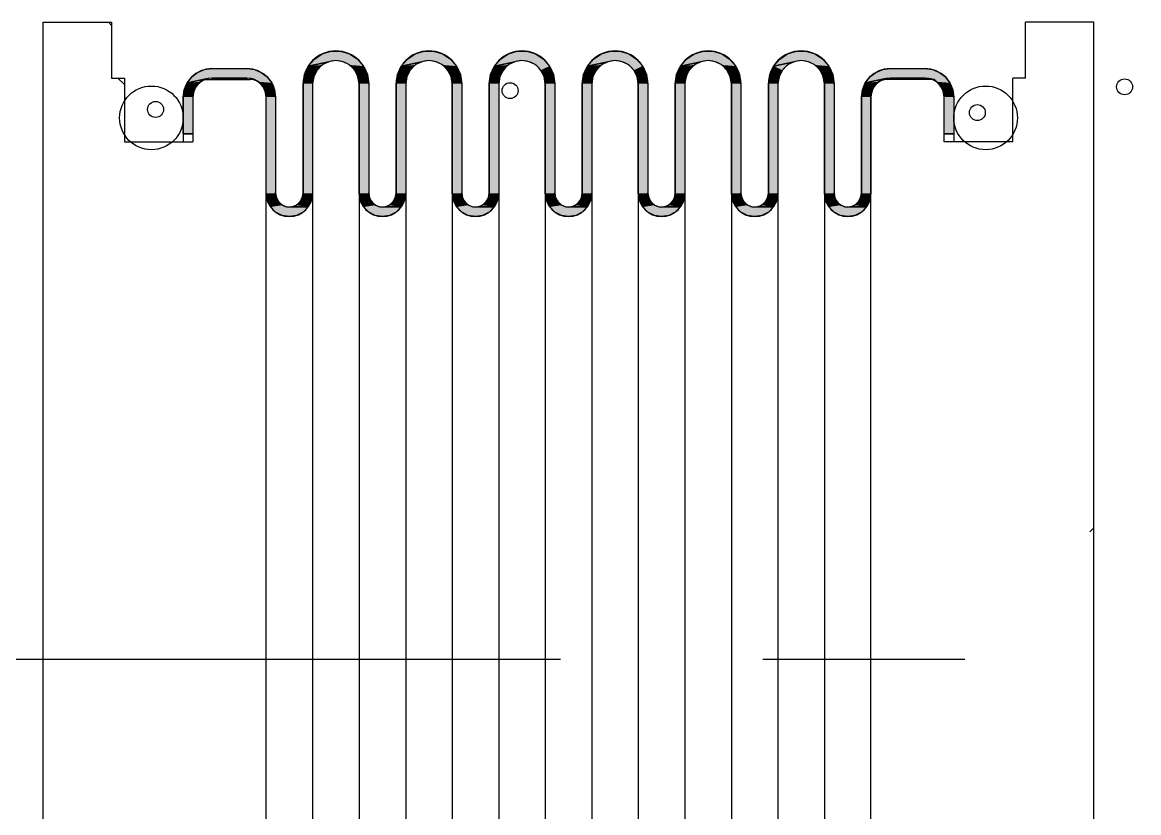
# Model space of a CAD drawing. Header units: millimetres. Extents: x -29 to 3384, y -388 to 1226.
# Drawn here: x 2329.24 to 2364.3, y 773.35 to 798.17 of the extents above; entities that cross this region are included whole.
import ezdxf

# ---------------------------------------------------------------- set-up
doc = ezdxf.new("R2010")
doc.units = ezdxf.units.MM
doc.linetypes.add('CENTER', pattern=[50.8, 31.75, -6.35, 6.35, -6.35])
doc.layers.add('DEFAULT_1', color=7, linetype='CENTER')

# ---------------------------------------------------------------- blocks, each defined once
blk = doc.blocks.new('*U2')
at = {"color": 2, "linetype": 'Continuous', "extrusion": (0, 0, -1)}
for points in [[(-116.866, 246.208), (-117.764, 246.04), (-116.482, 245.764)], [(-117.36, 246.525), (-119.566, 246.208), (-116.866, 246.208)], [(-116.866, 246.208), (-118.216, 246.111), (-117.764, 246.04)], [(-119.566, 246.208), (-118.216, 246.111), (-116.866, 246.208)], [(-117.923, 246.69), (-119.072, 246.525), (-117.36, 246.525)], [(-119.072, 246.525), (-119.566, 246.208), (-117.36, 246.525)], [(-119.072, 246.525), (-117.923, 246.69), (-118.509, 246.69)], [(-119.566, 246.208), (-118.668, 246.04), (-118.216, 246.111)], [(-119.566, 246.208), (-119.95, 245.764), (-118.668, 246.04)], [(-118.668, 246.04), (-119.95, 245.764), (-119.075, 245.832)], [(-119.075, 245.832), (-119.95, 245.764), (-119.398, 245.509)], [(-119.95, 245.764), (-120.194, 245.231), (-119.398, 245.509)], [(-119.398, 245.509), (-120.194, 245.231), (-119.606, 245.101)], [(-120.194, 245.231), (-120.277, 244.65), (-119.606, 245.101)], [(-119.606, 245.101), (-120.277, 244.65), (-119.677, 244.65)], [(-119.677, 244.65), (-120.277, 237.773), (-119.677, 237.773)], [(-120.277, 244.65), (-120.277, 237.773), (-119.677, 244.65)], [(-120.277, 237.773), (-119.749, 237.321), (-119.677, 237.773)]]:
    blk.add_solid(points, dxfattribs=at)
blk = doc.blocks.new('*U3')
at = {"color": 2, "linetype": 'Continuous', "extrusion": (0, 0, -1)}
for points in [[(-122.712, 246.208), (-123.61, 246.04), (-122.328, 245.764)], [(-123.206, 246.525), (-125.412, 246.208), (-122.712, 246.208)], [(-122.712, 246.208), (-124.062, 246.111), (-123.61, 246.04)], [(-125.412, 246.208), (-124.062, 246.111), (-122.712, 246.208)], [(-123.769, 246.69), (-124.918, 246.525), (-123.206, 246.525)], [(-124.918, 246.525), (-125.412, 246.208), (-123.206, 246.525)], [(-124.918, 246.525), (-123.769, 246.69), (-124.355, 246.69)], [(-125.412, 246.208), (-124.514, 246.04), (-124.062, 246.111)], [(-125.412, 246.208), (-125.796, 245.764), (-124.514, 246.04)], [(-124.514, 246.04), (-125.796, 245.764), (-124.921, 245.832)], [(-124.921, 245.832), (-125.796, 245.764), (-125.245, 245.509)], [(-125.796, 245.764), (-126.04, 245.231), (-125.245, 245.509)], [(-125.245, 245.509), (-126.04, 245.231), (-125.452, 245.101)], [(-126.04, 245.231), (-126.124, 244.65), (-125.452, 245.101)], [(-125.452, 245.101), (-126.124, 244.65), (-125.524, 244.65)], [(-125.524, 244.65), (-126.124, 237.773), (-125.524, 237.773)], [(-126.124, 244.65), (-126.124, 237.773), (-125.524, 244.65)], [(-126.124, 237.773), (-125.595, 237.321), (-125.524, 237.773)]]:
    blk.add_solid(points, dxfattribs=at)
blk = doc.blocks.new('*U4')
at = {"color": 2, "linetype": 'Continuous', "extrusion": (0, 0, -1)}
for points in [[(-128.558, 246.208), (-129.457, 246.04), (-128.174, 245.764)], [(-129.052, 246.525), (-131.258, 246.208), (-128.558, 246.208)], [(-128.558, 246.208), (-129.908, 246.111), (-129.457, 246.04)], [(-131.258, 246.208), (-129.908, 246.111), (-128.558, 246.208)], [(-129.615, 246.69), (-130.765, 246.525), (-129.052, 246.525)], [(-130.765, 246.525), (-131.258, 246.208), (-129.052, 246.525)], [(-130.765, 246.525), (-129.615, 246.69), (-130.202, 246.69)], [(-131.258, 246.208), (-130.36, 246.04), (-129.908, 246.111)], [(-131.258, 246.208), (-131.643, 245.764), (-130.36, 246.04)], [(-130.36, 246.04), (-131.643, 245.764), (-130.767, 245.832)], [(-130.767, 245.832), (-131.643, 245.764), (-131.091, 245.509)], [(-131.643, 245.764), (-131.886, 245.231), (-131.091, 245.509)], [(-131.091, 245.509), (-131.886, 245.231), (-131.298, 245.101)], [(-131.886, 245.231), (-131.97, 244.65), (-131.298, 245.101)], [(-131.298, 245.101), (-131.97, 244.65), (-131.37, 244.65)], [(-131.37, 244.65), (-131.97, 237.773), (-131.37, 237.773)], [(-131.97, 244.65), (-131.97, 237.773), (-131.37, 244.65)], [(-131.97, 237.773), (-131.441, 237.321), (-131.37, 237.773)]]:
    blk.add_solid(points, dxfattribs=at)
blk = doc.blocks.new('*U5')
at = {"color": 2, "linetype": 'Continuous', "extrusion": (0, 0, -1)}
for points in [[(-134.404, 246.208), (-135.303, 246.04), (-134.02, 245.764)], [(-134.898, 246.525), (-137.104, 246.208), (-134.404, 246.208)], [(-134.404, 246.208), (-135.754, 246.111), (-135.303, 246.04)], [(-137.104, 246.208), (-135.754, 246.111), (-134.404, 246.208)], [(-135.461, 246.69), (-136.611, 246.525), (-134.898, 246.525)], [(-136.611, 246.525), (-137.104, 246.208), (-134.898, 246.525)], [(-136.611, 246.525), (-135.461, 246.69), (-136.048, 246.69)], [(-137.104, 246.208), (-136.206, 246.04), (-135.754, 246.111)], [(-137.104, 246.208), (-137.489, 245.764), (-136.206, 246.04)], [(-136.206, 246.04), (-137.489, 245.764), (-136.613, 245.832)], [(-136.613, 245.832), (-137.489, 245.764), (-136.937, 245.509)], [(-137.489, 245.764), (-137.732, 245.231), (-136.937, 245.509)], [(-136.937, 245.509), (-137.732, 245.231), (-137.144, 245.101)], [(-137.732, 245.231), (-137.816, 244.65), (-137.144, 245.101)], [(-137.144, 245.101), (-137.816, 244.65), (-137.216, 244.65)], [(-137.216, 244.65), (-137.816, 237.773), (-137.216, 237.773)], [(-137.816, 244.65), (-137.816, 237.773), (-137.216, 244.65)], [(-137.816, 237.773), (-137.287, 237.321), (-137.216, 237.773)]]:
    blk.add_solid(points, dxfattribs=at)
blk = doc.blocks.new('*U6')
at = {"color": 2, "linetype": 'Continuous', "extrusion": (0, 0, -1)}
for points in [[(-140.251, 246.208), (-141.149, 246.04), (-139.866, 245.764)], [(-140.744, 246.525), (-142.951, 246.208), (-140.251, 246.208)], [(-140.251, 246.208), (-141.601, 246.111), (-141.149, 246.04)], [(-142.951, 246.208), (-141.601, 246.111), (-140.251, 246.208)], [(-141.307, 246.69), (-142.457, 246.525), (-140.744, 246.525)], [(-142.457, 246.525), (-142.951, 246.208), (-140.744, 246.525)], [(-142.457, 246.525), (-141.307, 246.69), (-141.894, 246.69)], [(-142.951, 246.208), (-142.052, 246.04), (-141.601, 246.111)], [(-142.951, 246.208), (-143.335, 245.764), (-142.052, 246.04)], [(-142.052, 246.04), (-143.335, 245.764), (-142.46, 245.832)], [(-142.46, 245.832), (-143.335, 245.764), (-142.783, 245.509)], [(-143.335, 245.764), (-143.579, 245.231), (-142.783, 245.509)], [(-142.783, 245.509), (-143.579, 245.231), (-142.991, 245.101)], [(-143.579, 245.231), (-143.662, 244.65), (-142.991, 245.101)], [(-142.991, 245.101), (-143.662, 244.65), (-143.062, 244.65)], [(-143.062, 244.65), (-143.662, 237.773), (-143.062, 237.773)], [(-143.662, 244.65), (-143.662, 237.773), (-143.062, 244.65)], [(-143.662, 237.773), (-143.134, 237.321), (-143.062, 237.773)]]:
    blk.add_solid(points, dxfattribs=at)
blk = doc.blocks.new('*U7')
at = {"color": 2, "linetype": 'Continuous', "extrusion": (0, 0, -1)}
for points in [[(-146.097, 246.208), (-146.995, 246.04), (-145.712, 245.764)], [(-146.59, 246.525), (-148.797, 246.208), (-146.097, 246.208)], [(-146.097, 246.208), (-147.447, 246.111), (-146.995, 246.04)], [(-148.797, 246.208), (-147.447, 246.111), (-146.097, 246.208)], [(-147.153, 246.69), (-148.303, 246.525), (-146.59, 246.525)], [(-148.303, 246.525), (-148.797, 246.208), (-146.59, 246.525)], [(-148.303, 246.525), (-147.153, 246.69), (-147.74, 246.69)], [(-148.797, 246.208), (-147.898, 246.04), (-147.447, 246.111)], [(-148.797, 246.208), (-149.181, 245.764), (-147.898, 246.04)], [(-147.898, 246.04), (-149.181, 245.764), (-148.306, 245.832)], [(-148.306, 245.832), (-149.181, 245.764), (-148.629, 245.509)], [(-149.181, 245.764), (-149.425, 245.231), (-148.629, 245.509)], [(-148.629, 245.509), (-149.425, 245.231), (-148.837, 245.101)], [(-149.425, 245.231), (-149.508, 244.65), (-148.837, 245.101)], [(-148.837, 245.101), (-149.508, 244.65), (-148.908, 244.65)], [(-148.908, 244.65), (-149.508, 237.773), (-148.908, 237.773)], [(-149.508, 244.65), (-149.508, 237.773), (-148.908, 244.65)], [(-149.508, 237.773), (-148.98, 237.321), (-148.908, 237.773)]]:
    blk.add_solid(points, dxfattribs=at)
blk = doc.blocks.new('*U8')
at = {"color": 2, "linetype": 'Continuous', "extrusion": (0, 0, -1)}
for points in [[(-116.482, 245.764), (-117.034, 245.509), (-116.238, 245.231)], [(-117.034, 245.509), (-116.826, 245.101), (-116.238, 245.231)], [(-117.764, 246.04), (-117.357, 245.832), (-116.482, 245.764)], [(-117.357, 245.832), (-117.034, 245.509), (-116.482, 245.764)], [(-116.238, 245.231), (-116.826, 245.101), (-116.154, 244.65)], [(-116.826, 245.101), (-116.754, 244.65), (-116.154, 244.65)], [(-116.154, 244.65), (-116.754, 237.773), (-116.154, 237.773)], [(-116.754, 244.65), (-116.754, 237.773), (-116.154, 244.65)], [(-116.154, 237.773), (-116.683, 237.321), (-116.102, 237.478)], [(-116.754, 237.773), (-116.683, 237.321), (-116.154, 237.773)], [(-115.953, 237.219), (-116.475, 236.914), (-115.724, 237.027)], [(-116.102, 237.478), (-116.683, 237.321), (-115.953, 237.219)], [(-116.683, 237.321), (-116.475, 236.914), (-115.953, 237.219)], [(-115.724, 237.027), (-116.475, 236.914), (-115.442, 236.924)]]:
    blk.add_solid(points, dxfattribs=at)
blk = doc.blocks.new('*U9')
at = {"color": 2, "linetype": 'Continuous', "extrusion": (0, 0, -1)}
for points in [[(-122.328, 245.764), (-122.88, 245.509), (-122.084, 245.231)], [(-122.88, 245.509), (-122.672, 245.101), (-122.084, 245.231)], [(-123.61, 246.04), (-123.203, 245.832), (-122.328, 245.764)], [(-123.203, 245.832), (-122.88, 245.509), (-122.328, 245.764)], [(-122.084, 245.231), (-122.672, 245.101), (-122.001, 244.65)], [(-122.672, 245.101), (-122.601, 244.65), (-122.001, 244.65)], [(-122.001, 244.65), (-122.601, 237.773), (-122.001, 237.773)], [(-122.601, 244.65), (-122.601, 237.773), (-122.001, 244.65)], [(-122.001, 237.773), (-122.529, 237.321), (-121.949, 237.478)], [(-122.601, 237.773), (-122.529, 237.321), (-122.001, 237.773)], [(-121.799, 237.219), (-122.321, 236.914), (-121.57, 237.027)], [(-121.949, 237.478), (-122.529, 237.321), (-121.799, 237.219)], [(-122.529, 237.321), (-122.321, 236.914), (-121.799, 237.219)], [(-121.57, 237.027), (-122.321, 236.914), (-121.289, 236.924)]]:
    blk.add_solid(points, dxfattribs=at)
blk = doc.blocks.new('*U10')
at = {"color": 2, "linetype": 'Continuous', "extrusion": (0, 0, -1)}
for points in [[(-128.174, 245.764), (-128.726, 245.509), (-127.93, 245.231)], [(-128.726, 245.509), (-128.518, 245.101), (-127.93, 245.231)], [(-129.457, 246.04), (-129.049, 245.832), (-128.174, 245.764)], [(-129.049, 245.832), (-128.726, 245.509), (-128.174, 245.764)], [(-127.93, 245.231), (-128.518, 245.101), (-127.847, 244.65)], [(-128.518, 245.101), (-128.447, 244.65), (-127.847, 244.65)], [(-127.847, 244.65), (-128.447, 237.773), (-127.847, 237.773)], [(-128.447, 244.65), (-128.447, 237.773), (-127.847, 244.65)], [(-127.847, 237.773), (-128.375, 237.321), (-127.795, 237.478)], [(-128.447, 237.773), (-128.375, 237.321), (-127.847, 237.773)], [(-127.645, 237.219), (-128.168, 236.914), (-127.416, 237.027)], [(-127.795, 237.478), (-128.375, 237.321), (-127.645, 237.219)], [(-128.375, 237.321), (-128.168, 236.914), (-127.645, 237.219)], [(-127.416, 237.027), (-128.168, 236.914), (-127.135, 236.924)]]:
    blk.add_solid(points, dxfattribs=at)
blk = doc.blocks.new('*U11')
at = {"color": 2, "linetype": 'Continuous', "extrusion": (0, 0, -1)}
for points in [[(-134.02, 245.764), (-134.572, 245.509), (-133.776, 245.231)], [(-134.572, 245.509), (-134.364, 245.101), (-133.776, 245.231)], [(-135.303, 246.04), (-134.895, 245.832), (-134.02, 245.764)], [(-134.895, 245.832), (-134.572, 245.509), (-134.02, 245.764)], [(-133.776, 245.231), (-134.364, 245.101), (-133.693, 244.65)], [(-134.364, 245.101), (-134.293, 244.65), (-133.693, 244.65)], [(-133.693, 244.65), (-134.293, 237.773), (-133.693, 237.773)], [(-134.293, 244.65), (-134.293, 237.773), (-133.693, 244.65)], [(-133.693, 237.773), (-134.221, 237.321), (-133.641, 237.478)], [(-134.293, 237.773), (-134.221, 237.321), (-133.693, 237.773)], [(-133.491, 237.219), (-134.014, 236.914), (-133.262, 237.027)], [(-133.641, 237.478), (-134.221, 237.321), (-133.491, 237.219)], [(-134.221, 237.321), (-134.014, 236.914), (-133.491, 237.219)], [(-133.262, 237.027), (-134.014, 236.914), (-132.981, 236.924)]]:
    blk.add_solid(points, dxfattribs=at)
blk = doc.blocks.new('*U12')
at = {"color": 2, "linetype": 'Continuous', "extrusion": (0, 0, -1)}
for points in [[(-139.866, 245.764), (-140.418, 245.509), (-139.623, 245.231)], [(-140.418, 245.509), (-140.211, 245.101), (-139.623, 245.231)], [(-141.149, 246.04), (-140.741, 245.832), (-139.866, 245.764)], [(-140.741, 245.832), (-140.418, 245.509), (-139.866, 245.764)], [(-139.623, 245.231), (-140.211, 245.101), (-139.539, 244.65)], [(-140.211, 245.101), (-140.139, 244.65), (-139.539, 244.65)], [(-139.539, 244.65), (-140.139, 237.773), (-139.539, 237.773)], [(-140.139, 244.65), (-140.139, 237.773), (-139.539, 244.65)], [(-139.539, 237.773), (-140.067, 237.321), (-139.487, 237.478)], [(-140.139, 237.773), (-140.067, 237.321), (-139.539, 237.773)], [(-139.337, 237.219), (-139.86, 236.914), (-139.108, 237.027)], [(-139.487, 237.478), (-140.067, 237.321), (-139.337, 237.219)], [(-140.067, 237.321), (-139.86, 236.914), (-139.337, 237.219)], [(-139.108, 237.027), (-139.86, 236.914), (-138.827, 236.924)]]:
    blk.add_solid(points, dxfattribs=at)
blk = doc.blocks.new('*U13')
at = {"color": 2, "linetype": 'Continuous', "extrusion": (0, 0, -1)}
for points in [[(-145.712, 245.764), (-146.264, 245.509), (-145.469, 245.231)], [(-146.264, 245.509), (-146.057, 245.101), (-145.469, 245.231)], [(-146.995, 246.04), (-146.588, 245.832), (-145.712, 245.764)], [(-146.588, 245.832), (-146.264, 245.509), (-145.712, 245.764)], [(-145.469, 245.231), (-146.057, 245.101), (-145.385, 244.65)], [(-146.057, 245.101), (-145.985, 244.65), (-145.385, 244.65)], [(-145.385, 244.65), (-145.985, 237.773), (-145.385, 237.773)], [(-145.985, 244.65), (-145.985, 237.773), (-145.385, 244.65)], [(-145.385, 237.773), (-145.914, 237.321), (-145.333, 237.478)], [(-145.985, 237.773), (-145.914, 237.321), (-145.385, 237.773)], [(-145.184, 237.219), (-145.706, 236.914), (-144.954, 237.027)], [(-145.333, 237.478), (-145.914, 237.321), (-145.184, 237.219)], [(-145.914, 237.321), (-145.706, 236.914), (-145.184, 237.219)], [(-144.954, 237.027), (-145.706, 236.914), (-144.673, 236.924)]]:
    blk.add_solid(points, dxfattribs=at)
blk = doc.blocks.new('*U14')
at = {"color": 2, "linetype": 'Continuous', "extrusion": (0, 0, -1)}
for points in [[(-109.965, 245.55), (-113.531, 245.37), (-109.531, 245.37)], [(-110.431, 245.611), (-113.097, 245.55), (-109.965, 245.55)], [(-113.097, 245.55), (-113.531, 245.37), (-109.965, 245.55)], [(-113.097, 245.55), (-110.431, 245.611), (-112.631, 245.611)], [(-109.159, 245.084), (-110.061, 244.953), (-108.872, 244.711)], [(-109.531, 245.37), (-113.904, 245.084), (-109.159, 245.084)], [(-109.159, 245.084), (-110.431, 245.011), (-110.061, 244.953)], [(-113.904, 245.084), (-110.431, 245.011), (-109.159, 245.084)], [(-113.531, 245.37), (-113.904, 245.084), (-109.531, 245.37)], [(-113.904, 245.084), (-112.631, 245.011), (-110.431, 245.011)], [(-113.904, 245.084), (-113.002, 244.953), (-112.631, 245.011)], [(-113.904, 245.084), (-114.19, 244.711), (-113.002, 244.953)], [(-113.002, 244.953), (-114.19, 244.711), (-113.337, 244.782)], [(-113.337, 244.782), (-114.19, 244.711), (-113.602, 244.517)], [(-114.19, 244.711), (-114.37, 244.277), (-113.602, 244.517)], [(-113.602, 244.517), (-114.37, 244.277), (-113.773, 244.182)], [(-114.37, 244.277), (-114.431, 243.811), (-113.773, 244.182)], [(-113.773, 244.182), (-114.431, 243.811), (-113.831, 243.811)], [(-113.831, 243.811), (-114.431, 237.773), (-113.831, 237.773)], [(-114.431, 243.811), (-114.431, 237.773), (-113.831, 243.811)], [(-114.431, 237.773), (-113.903, 237.321), (-113.831, 237.773)]]:
    blk.add_solid(points, dxfattribs=at)
blk = doc.blocks.new('*U15')
at = {"color": 2, "linetype": 'Continuous', "extrusion": (0, 0, -1)}
for points in [[(-152.565, 245.55), (-156.131, 245.37), (-152.131, 245.37)], [(-153.031, 245.611), (-155.697, 245.55), (-152.565, 245.55)], [(-155.697, 245.55), (-156.131, 245.37), (-152.565, 245.55)], [(-155.697, 245.55), (-153.031, 245.611), (-155.231, 245.611)], [(-151.759, 245.084), (-152.661, 244.953), (-151.472, 244.711)], [(-152.131, 245.37), (-156.504, 245.084), (-151.759, 245.084)], [(-151.759, 245.084), (-153.031, 245.011), (-152.661, 244.953)], [(-156.504, 245.084), (-153.031, 245.011), (-151.759, 245.084)], [(-156.131, 245.37), (-156.504, 245.084), (-152.131, 245.37)], [(-156.504, 245.084), (-155.231, 245.011), (-153.031, 245.011)], [(-156.504, 245.084), (-155.602, 244.953), (-155.231, 245.011)], [(-156.504, 245.084), (-156.79, 244.711), (-155.602, 244.953)], [(-155.602, 244.953), (-156.79, 244.711), (-155.937, 244.782)], [(-155.937, 244.782), (-156.79, 244.711), (-156.202, 244.517)], [(-156.79, 244.711), (-156.97, 244.277), (-156.202, 244.517)], [(-156.202, 244.517), (-156.97, 244.277), (-156.373, 244.182)], [(-156.97, 244.277), (-157.031, 243.811), (-156.373, 244.182)], [(-156.373, 244.182), (-157.031, 243.811), (-156.431, 243.811)], [(-156.431, 243.811), (-157.031, 241.511), (-156.431, 241.511)], [(-157.031, 243.811), (-157.031, 241.511), (-156.431, 243.811)]]:
    blk.add_solid(points, dxfattribs=at)
blk = doc.blocks.new('*U16')
at = {"color": 2, "linetype": 'Continuous', "extrusion": (0, 0, -1)}
for points in [[(-110.061, 244.953), (-109.726, 244.782), (-108.872, 244.711)], [(-109.726, 244.782), (-109.461, 244.517), (-108.872, 244.711)], [(-108.693, 244.277), (-109.29, 244.182), (-108.631, 243.811)], [(-109.29, 244.182), (-109.231, 243.811), (-108.631, 243.811)], [(-108.872, 244.711), (-109.461, 244.517), (-108.693, 244.277)], [(-109.461, 244.517), (-109.29, 244.182), (-108.693, 244.277)], [(-108.631, 243.811), (-109.231, 241.511), (-108.631, 241.511)], [(-109.231, 243.811), (-109.231, 241.511), (-108.631, 243.811)]]:
    blk.add_solid(points, dxfattribs=at)
blk = doc.blocks.new('*U17')
at = {"color": 2, "linetype": 'Continuous', "extrusion": (0, 0, -1)}
for points in [[(-152.661, 244.953), (-152.326, 244.782), (-151.472, 244.711)], [(-152.326, 244.782), (-152.061, 244.517), (-151.472, 244.711)], [(-151.293, 244.277), (-151.89, 244.182), (-151.231, 243.811)], [(-151.89, 244.182), (-151.831, 243.811), (-151.231, 243.811)], [(-151.472, 244.711), (-152.061, 244.517), (-151.293, 244.277)], [(-152.061, 244.517), (-151.89, 244.182), (-151.293, 244.277)], [(-151.231, 243.811), (-151.831, 237.773), (-151.231, 237.773)], [(-151.831, 243.811), (-151.831, 237.773), (-151.231, 243.811)], [(-151.231, 237.773), (-151.76, 237.321), (-151.179, 237.478)], [(-151.831, 237.773), (-151.76, 237.321), (-151.231, 237.773)], [(-151.03, 237.219), (-151.552, 236.914), (-150.801, 237.027)], [(-151.179, 237.478), (-151.76, 237.321), (-151.03, 237.219)], [(-151.76, 237.321), (-151.552, 236.914), (-151.03, 237.219)], [(-150.801, 237.027), (-151.552, 236.914), (-150.519, 236.924)]]:
    blk.add_solid(points, dxfattribs=at)
blk = doc.blocks.new('*U18')
at = {"color": 2, "linetype": 'Continuous', "extrusion": (0, 0, -1)}
for points in [[(-114.431, 237.773), (-114.483, 237.478), (-113.903, 237.321)], [(-114.483, 237.478), (-114.633, 237.219), (-113.903, 237.321)], [(-113.903, 237.321), (-114.633, 237.219), (-114.11, 236.914)]]:
    blk.add_solid(points, dxfattribs=at)
blk = doc.blocks.new('*U19')
at = {"color": 2, "linetype": 'Continuous', "extrusion": (0, 0, -1)}
for points in [[(-120.277, 237.773), (-120.329, 237.478), (-119.749, 237.321)], [(-120.329, 237.478), (-120.479, 237.219), (-119.749, 237.321)], [(-119.749, 237.321), (-120.479, 237.219), (-119.957, 236.914)]]:
    blk.add_solid(points, dxfattribs=at)
blk = doc.blocks.new('*U20')
at = {"color": 2, "linetype": 'Continuous', "extrusion": (0, 0, -1)}
for points in [[(-126.124, 237.773), (-126.176, 237.478), (-125.595, 237.321)], [(-126.176, 237.478), (-126.325, 237.219), (-125.595, 237.321)], [(-125.595, 237.321), (-126.325, 237.219), (-125.803, 236.914)]]:
    blk.add_solid(points, dxfattribs=at)
blk = doc.blocks.new('*U21')
at = {"color": 2, "linetype": 'Continuous', "extrusion": (0, 0, -1)}
for points in [[(-131.97, 237.773), (-132.022, 237.478), (-131.441, 237.321)], [(-132.022, 237.478), (-132.171, 237.219), (-131.441, 237.321)], [(-131.441, 237.321), (-132.171, 237.219), (-131.649, 236.914)]]:
    blk.add_solid(points, dxfattribs=at)
blk = doc.blocks.new('*U22')
at = {"color": 2, "linetype": 'Continuous', "extrusion": (0, 0, -1)}
for points in [[(-137.816, 237.773), (-137.868, 237.478), (-137.287, 237.321)], [(-137.868, 237.478), (-138.018, 237.219), (-137.287, 237.321)], [(-137.287, 237.321), (-138.018, 237.219), (-137.495, 236.914)]]:
    blk.add_solid(points, dxfattribs=at)
blk = doc.blocks.new('*U23')
at = {"color": 2, "linetype": 'Continuous', "extrusion": (0, 0, -1)}
for points in [[(-143.662, 237.773), (-143.714, 237.478), (-143.134, 237.321)], [(-143.714, 237.478), (-143.864, 237.219), (-143.134, 237.321)], [(-143.134, 237.321), (-143.864, 237.219), (-143.341, 236.914)]]:
    blk.add_solid(points, dxfattribs=at)
blk = doc.blocks.new('*U24')
at = {"color": 2, "linetype": 'Continuous', "extrusion": (0, 0, -1)}
for points in [[(-149.508, 237.773), (-149.56, 237.478), (-148.98, 237.321)], [(-149.56, 237.478), (-149.71, 237.219), (-148.98, 237.321)], [(-148.98, 237.321), (-149.71, 237.219), (-149.187, 236.914)]]:
    blk.add_solid(points, dxfattribs=at)
blk = doc.blocks.new('*U25')
at = {"color": 2, "linetype": 'Continuous', "extrusion": (0, 0, -1)}
for points in [[(-114.633, 237.219), (-114.862, 237.027), (-114.11, 236.914)], [(-114.862, 237.027), (-115.143, 236.924), (-114.11, 236.914)], [(-115.442, 236.924), (-116.475, 236.914), (-114.11, 236.914)], [(-114.11, 236.914), (-115.143, 236.924), (-115.442, 236.924)], [(-114.11, 236.914), (-116.152, 236.59), (-114.434, 236.59)], [(-116.475, 236.914), (-116.152, 236.59), (-114.11, 236.914)], [(-114.434, 236.59), (-115.745, 236.383), (-114.841, 236.383)], [(-116.152, 236.59), (-115.745, 236.383), (-114.434, 236.59)], [(-115.745, 236.383), (-115.293, 236.311), (-114.841, 236.383)]]:
    blk.add_solid(points, dxfattribs=at)
blk = doc.blocks.new('*U26')
at = {"color": 2, "linetype": 'Continuous', "extrusion": (0, 0, -1)}
for points in [[(-120.479, 237.219), (-120.708, 237.027), (-119.957, 236.914)], [(-120.708, 237.027), (-120.989, 236.924), (-119.957, 236.914)], [(-121.289, 236.924), (-122.321, 236.914), (-119.957, 236.914)], [(-119.957, 236.914), (-120.989, 236.924), (-121.289, 236.924)], [(-119.957, 236.914), (-121.998, 236.59), (-120.28, 236.59)], [(-122.321, 236.914), (-121.998, 236.59), (-119.957, 236.914)], [(-120.28, 236.59), (-121.591, 236.383), (-120.687, 236.383)], [(-121.998, 236.59), (-121.591, 236.383), (-120.28, 236.59)], [(-121.591, 236.383), (-121.139, 236.311), (-120.687, 236.383)]]:
    blk.add_solid(points, dxfattribs=at)
blk = doc.blocks.new('*U27')
at = {"color": 2, "linetype": 'Continuous', "extrusion": (0, 0, -1)}
for points in [[(-126.325, 237.219), (-126.554, 237.027), (-125.803, 236.914)], [(-126.554, 237.027), (-126.836, 236.924), (-125.803, 236.914)], [(-127.135, 236.924), (-128.168, 236.914), (-125.803, 236.914)], [(-125.803, 236.914), (-126.836, 236.924), (-127.135, 236.924)], [(-125.803, 236.914), (-127.844, 236.59), (-126.126, 236.59)], [(-128.168, 236.914), (-127.844, 236.59), (-125.803, 236.914)], [(-126.126, 236.59), (-127.437, 236.383), (-126.534, 236.383)], [(-127.844, 236.59), (-127.437, 236.383), (-126.126, 236.59)], [(-127.437, 236.383), (-126.985, 236.311), (-126.534, 236.383)]]:
    blk.add_solid(points, dxfattribs=at)
blk = doc.blocks.new('*U28')
at = {"color": 2, "linetype": 'Continuous', "extrusion": (0, 0, -1)}
for points in [[(-132.171, 237.219), (-132.401, 237.027), (-131.649, 236.914)], [(-132.401, 237.027), (-132.682, 236.924), (-131.649, 236.914)], [(-132.981, 236.924), (-134.014, 236.914), (-131.649, 236.914)], [(-131.649, 236.914), (-132.682, 236.924), (-132.981, 236.924)], [(-131.649, 236.914), (-133.69, 236.59), (-131.972, 236.59)], [(-134.014, 236.914), (-133.69, 236.59), (-131.649, 236.914)], [(-131.972, 236.59), (-133.283, 236.383), (-132.38, 236.383)], [(-133.69, 236.59), (-133.283, 236.383), (-131.972, 236.59)], [(-133.283, 236.383), (-132.831, 236.311), (-132.38, 236.383)]]:
    blk.add_solid(points, dxfattribs=at)
blk = doc.blocks.new('*U29')
at = {"color": 2, "linetype": 'Continuous', "extrusion": (0, 0, -1)}
for points in [[(-138.018, 237.219), (-138.247, 237.027), (-137.495, 236.914)], [(-138.247, 237.027), (-138.528, 236.924), (-137.495, 236.914)], [(-138.827, 236.924), (-139.86, 236.914), (-137.495, 236.914)], [(-137.495, 236.914), (-138.528, 236.924), (-138.827, 236.924)], [(-137.495, 236.914), (-139.537, 236.59), (-137.818, 236.59)], [(-139.86, 236.914), (-139.537, 236.59), (-137.495, 236.914)], [(-137.818, 236.59), (-139.129, 236.383), (-138.226, 236.383)], [(-139.537, 236.59), (-139.129, 236.383), (-137.818, 236.59)], [(-139.129, 236.383), (-138.677, 236.311), (-138.226, 236.383)]]:
    blk.add_solid(points, dxfattribs=at)
blk = doc.blocks.new('*U30')
at = {"color": 2, "linetype": 'Continuous', "extrusion": (0, 0, -1)}
for points in [[(-143.864, 237.219), (-144.093, 237.027), (-143.341, 236.914)], [(-144.093, 237.027), (-144.374, 236.924), (-143.341, 236.914)], [(-144.673, 236.924), (-145.706, 236.914), (-143.341, 236.914)], [(-143.341, 236.914), (-144.374, 236.924), (-144.673, 236.924)], [(-143.341, 236.914), (-145.383, 236.59), (-143.665, 236.59)], [(-145.706, 236.914), (-145.383, 236.59), (-143.341, 236.914)], [(-143.665, 236.59), (-144.975, 236.383), (-144.072, 236.383)], [(-145.383, 236.59), (-144.975, 236.383), (-143.665, 236.59)], [(-144.975, 236.383), (-144.524, 236.311), (-144.072, 236.383)]]:
    blk.add_solid(points, dxfattribs=at)
blk = doc.blocks.new('*U31')
at = {"color": 2, "linetype": 'Continuous', "extrusion": (0, 0, -1)}
for points in [[(-149.71, 237.219), (-149.939, 237.027), (-149.187, 236.914)], [(-149.939, 237.027), (-150.22, 236.924), (-149.187, 236.914)], [(-150.519, 236.924), (-151.552, 236.914), (-149.187, 236.914)], [(-149.187, 236.914), (-150.22, 236.924), (-150.519, 236.924)], [(-149.187, 236.914), (-151.229, 236.59), (-149.511, 236.59)], [(-151.552, 236.914), (-151.229, 236.59), (-149.187, 236.914)], [(-149.511, 236.59), (-150.821, 236.383), (-149.918, 236.383)], [(-151.229, 236.59), (-150.821, 236.383), (-149.511, 236.59)], [(-150.821, 236.383), (-150.37, 236.311), (-149.918, 236.383)]]:
    blk.add_solid(points, dxfattribs=at)

msp = doc.modelspace()

# ---------------------------------------------------------------- linework, layer by layer
at = {"color": 7, "linetype": 'Continuous'}
for p, q in [((2329.89211, 758.17263), (2329.89211, 798.17263)), ((2329.89211, 798.17263), (2332.04211, 798.17263)), ((2332.04211, 798.17263), (2332.04211, 796.42263)), ((2360.74211, 796.42263), (2360.74211, 798.17263)), ((2362.89211, 798.17263), (2360.74211, 798.17263)), ((2362.89211, 758.17263), (2362.89211, 798.17263)), ((2335.19211, 796.72263), (2336.29211, 796.72263)), ((2356.49211, 796.72263), (2357.59211, 796.72263)), ((2332.04211, 796.42263), (2332.44211, 796.42263)), ((2332.44211, 796.42263), (2332.44211, 794.42263)), ((2334.59211, 796.07263), (2334.89211, 796.37263)), ((2334.89211, 796.37263), (2336.39211, 796.37263)), ((2335.19211, 796.42263), (2335.19211, 796.37263)), ((2335.19211, 796.42263), (2336.29211, 796.42263)), ((2336.29211, 796.42263), (2336.29211, 796.37263)), ((2357.89211, 796.37263), (2356.39211, 796.37263)), ((2356.49211, 796.42263), (2356.49211, 796.37263)), ((2356.49211, 796.42263), (2357.59211, 796.42263)), ((2357.59211, 796.42263), (2357.59211, 796.37263)), ((2358.19211, 796.07263), (2357.89211, 796.37263)), ((2360.34211, 794.42263), (2360.34211, 796.42263)), ((2360.74211, 796.42263), (2360.34211, 796.42263)), ((2334.59211, 796.07263), (2334.59211, 794.42263)), ((2338.05365, 796.24186), (2338.05365, 792.8034)), ((2338.35365, 796.24186), (2338.35365, 760.1034)), ((2339.81519, 796.24186), (2339.81519, 760.1034)), ((2340.11519, 796.24186), (2340.11519, 792.8034)), ((2340.97673, 796.24186), (2340.97673, 792.8034)), ((2341.27673, 796.24186), (2341.27673, 760.1034)), ((2342.73827, 796.24186), (2342.73827, 760.1034)), ((2343.03827, 796.24186), (2343.03827, 792.8034)), ((2343.8998, 796.24186), (2343.8998, 792.8034)), ((2344.1998, 796.24186), (2344.1998, 760.1034)), ((2345.66134, 796.24186), (2345.66134, 760.1034)), ((2345.96134, 796.24186), (2345.96134, 792.8034)), ((2346.82288, 796.24186), (2346.82288, 792.8034)), ((2347.12288, 796.24186), (2347.12288, 760.1034)), ((2348.58442, 796.24186), (2348.58442, 760.1034)), ((2348.88442, 796.24186), (2348.88442, 792.8034)), ((2349.74596, 796.24186), (2349.74596, 792.8034)), ((2350.04596, 796.24186), (2350.04596, 760.1034)), ((2351.5075, 796.24186), (2351.5075, 760.1034)), ((2351.8075, 796.24186), (2351.8075, 792.8034)), ((2352.66904, 796.24186), (2352.66904, 792.8034)), ((2352.96904, 796.24186), (2352.96904, 760.1034)), ((2354.43057, 796.24186), (2354.43057, 760.1034)), ((2354.73057, 796.24186), (2354.73057, 792.8034)), ((2358.19211, 794.42263), (2358.19211, 796.07263)), ((2334.29211, 795.82263), (2334.29211, 794.42263)), ((2336.89211, 760.47263), (2336.89211, 795.87263)), ((2337.19211, 795.82263), (2337.19211, 792.8034)), ((2355.59211, 795.82263), (2355.59211, 792.8034)), ((2355.89211, 760.47263), (2355.89211, 795.87263)), ((2358.49211, 795.82263), (2358.49211, 794.42263)), ((2334.29211, 794.67263), (2334.59211, 794.67263)), ((2358.19211, 794.67263), (2358.49211, 794.67263)), ((2332.44211, 794.42263), (2334.59211, 794.42263)), ((2360.34211, 794.42263), (2358.19211, 794.42263))]:
    msp.add_line(p, q, dxfattribs=at)
at = {"color": 2, "linetype": 'Continuous'}
for p, q in [((2332.04211, 798.0713), (2331.94078, 798.17263)), ((2334.95918, 796.69196), (2335.19211, 796.72263)), ((2338.8586, 796.93686), (2338.65488, 796.83307)), ((2341.78168, 796.93686), (2341.57796, 796.83307)), ((2344.70475, 796.93686), (2344.50104, 796.83307)), ((2347.62783, 796.93686), (2347.42412, 796.83307)), ((2350.55091, 796.93686), (2350.34719, 796.83307)), ((2353.47398, 796.93686), (2353.27027, 796.83307)), ((2356.25918, 796.69196), (2356.49211, 796.72263)), ((2332.44211, 796.21842), (2332.2379, 796.42263)), ((2335.0067, 796.39327), (2334.83944, 796.30804)), ((2356.3067, 796.39327), (2356.13944, 796.30804)), ((2337.19211, 792.8034), (2337.21809, 792.65607)), ((2340.11519, 792.8034), (2340.14117, 792.65607)), ((2343.03827, 792.8034), (2343.06424, 792.65607)), ((2345.96134, 792.8034), (2345.98732, 792.65607)), ((2348.88442, 792.8034), (2348.9104, 792.65607)), ((2351.8075, 792.8034), (2351.83348, 792.65607)), ((2354.73057, 792.8034), (2354.75655, 792.65607)), ((2362.76726, 782.17263), (2362.89211, 782.29749))]:
    msp.add_line(p, q, dxfattribs=at)
for points in [[(2338.65622, 797.17948), (2338.93773, 797.26214), (2339.23111, 797.26214), (2339.51262, 797.17948), (2339.75943, 797.02087), (2339.95156, 796.79914), (2340.07344, 796.53226), (2340.11519, 796.24186), (2340.11519, 792.8034), (2339.85096, 792.57758), (2339.81519, 792.8034), (2339.81519, 796.24186), (2339.77942, 796.46768), (2339.67562, 796.6714), (2339.51396, 796.83307), (2339.31024, 796.93686), (2339.08442, 796.97263), (2338.8586, 796.93686), (2338.21728, 796.79914), (2338.40941, 797.02087), (2338.65622, 797.17948)], [(2339.81519, 796.24186), (2339.77942, 796.46768), (2339.67562, 796.6714), (2339.51396, 796.83307), (2339.31024, 796.93686), (2339.08442, 796.97263), (2338.8586, 796.93686), (2338.21728, 796.79914), (2338.40941, 797.02087), (2338.65622, 797.17948)], [(2338.65622, 797.17948), (2338.93773, 797.26214), (2339.23111, 797.26214), (2339.51262, 797.17948), (2339.75943, 797.02087), (2339.95156, 796.79914), (2340.07344, 796.53226), (2340.11519, 796.24186)], [(2341.5793, 797.17948), (2341.8608, 797.26214), (2342.15419, 797.26214), (2342.43569, 797.17948), (2342.68251, 797.02087), (2342.87464, 796.79914), (2342.99651, 796.53226), (2343.03827, 796.24186), (2343.03827, 792.8034), (2342.77403, 792.57758), (2342.73827, 792.8034), (2342.73827, 796.24186), (2342.7025, 796.46768), (2342.5987, 796.6714), (2342.43703, 796.83307), (2342.23332, 796.93686), (2342.0075, 796.97263), (2341.78168, 796.93686), (2341.14036, 796.79914), (2341.33249, 797.02087), (2341.5793, 797.17948)], [(2342.73827, 796.24186), (2342.7025, 796.46768), (2342.5987, 796.6714), (2342.43703, 796.83307), (2342.23332, 796.93686), (2342.0075, 796.97263), (2341.78168, 796.93686), (2341.14036, 796.79914), (2341.33249, 797.02087), (2341.5793, 797.17948)], [(2341.5793, 797.17948), (2341.8608, 797.26214), (2342.15419, 797.26214), (2342.43569, 797.17948), (2342.68251, 797.02087), (2342.87464, 796.79914), (2342.99651, 796.53226), (2343.03827, 796.24186)], [(2344.50238, 797.17948), (2344.78388, 797.26214), (2345.07727, 797.26214), (2345.35877, 797.17948), (2345.60558, 797.02087), (2345.79771, 796.79914), (2345.91959, 796.53226), (2345.96134, 796.24186), (2345.96134, 792.8034), (2345.69711, 792.57758), (2345.66134, 792.8034), (2345.66134, 796.24186), (2345.62558, 796.46768), (2345.52178, 796.6714), (2345.36011, 796.83307), (2345.15639, 796.93686), (2344.93057, 796.97263), (2344.70475, 796.93686), (2344.06344, 796.79914), (2344.25556, 797.02087), (2344.50238, 797.17948)], [(2345.66134, 796.24186), (2345.62558, 796.46768), (2345.52178, 796.6714), (2345.36011, 796.83307), (2345.15639, 796.93686), (2344.93057, 796.97263), (2344.70475, 796.93686), (2344.06344, 796.79914), (2344.25556, 797.02087), (2344.50238, 797.17948)], [(2344.50238, 797.17948), (2344.78388, 797.26214), (2345.07727, 797.26214), (2345.35877, 797.17948), (2345.60558, 797.02087), (2345.79771, 796.79914), (2345.91959, 796.53226), (2345.96134, 796.24186)], [(2347.42545, 797.17948), (2347.70696, 797.26214), (2348.00034, 797.26214), (2348.28185, 797.17948), (2348.52866, 797.02087), (2348.72079, 796.79914), (2348.84267, 796.53226), (2348.88442, 796.24186), (2348.88442, 792.8034), (2348.62019, 792.57758), (2348.58442, 792.8034), (2348.58442, 796.24186), (2348.54865, 796.46768), (2348.44486, 796.6714), (2348.28319, 796.83307), (2348.07947, 796.93686), (2347.85365, 796.97263), (2347.62783, 796.93686), (2346.98651, 796.79914), (2347.17864, 797.02087), (2347.42545, 797.17948)], [(2348.58442, 796.24186), (2348.54865, 796.46768), (2348.44486, 796.6714), (2348.28319, 796.83307), (2348.07947, 796.93686), (2347.85365, 796.97263), (2347.62783, 796.93686), (2346.98651, 796.79914), (2347.17864, 797.02087), (2347.42545, 797.17948)], [(2347.42545, 797.17948), (2347.70696, 797.26214), (2348.00034, 797.26214), (2348.28185, 797.17948), (2348.52866, 797.02087), (2348.72079, 796.79914), (2348.84267, 796.53226), (2348.88442, 796.24186)], [(2350.34853, 797.17948), (2350.63003, 797.26214), (2350.92342, 797.26214), (2351.20492, 797.17948), (2351.45174, 797.02087), (2351.64387, 796.79914), (2351.76574, 796.53226), (2351.8075, 796.24186), (2351.8075, 792.8034), (2351.54326, 792.57758), (2351.5075, 792.8034), (2351.5075, 796.24186), (2351.47173, 796.46768), (2351.36793, 796.6714), (2351.20626, 796.83307), (2351.00255, 796.93686), (2350.77673, 796.97263), (2350.55091, 796.93686), (2349.90959, 796.79914), (2350.10172, 797.02087), (2350.34853, 797.17948)], [(2351.5075, 796.24186), (2351.47173, 796.46768), (2351.36793, 796.6714), (2351.20626, 796.83307), (2351.00255, 796.93686), (2350.77673, 796.97263), (2350.55091, 796.93686), (2349.90959, 796.79914), (2350.10172, 797.02087), (2350.34853, 797.17948)], [(2350.34853, 797.17948), (2350.63003, 797.26214), (2350.92342, 797.26214), (2351.20492, 797.17948), (2351.45174, 797.02087), (2351.64387, 796.79914), (2351.76574, 796.53226), (2351.8075, 796.24186)], [(2353.27161, 797.17948), (2353.55311, 797.26214), (2353.8465, 797.26214), (2354.128, 797.17948), (2354.37481, 797.02087), (2354.56694, 796.79914), (2354.68882, 796.53226), (2354.73057, 796.24186), (2354.73057, 792.8034), (2354.46634, 792.57758), (2354.43057, 792.8034), (2354.43057, 796.24186), (2354.39481, 796.46768), (2354.29101, 796.6714), (2354.12934, 796.83307), (2353.92562, 796.93686), (2353.6998, 796.97263), (2353.47398, 796.93686), (2352.83267, 796.79914), (2353.02479, 797.02087), (2353.27161, 797.17948)], [(2354.43057, 796.24186), (2354.39481, 796.46768), (2354.29101, 796.6714), (2354.12934, 796.83307), (2353.92562, 796.93686), (2353.6998, 796.97263), (2353.47398, 796.93686), (2352.83267, 796.79914), (2353.02479, 797.02087), (2353.27161, 797.17948)], [(2353.27161, 797.17948), (2353.55311, 797.26214), (2353.8465, 797.26214), (2354.128, 797.17948), (2354.37481, 797.02087), (2354.56694, 796.79914), (2354.68882, 796.53226), (2354.73057, 796.24186)], [(2334.95918, 796.69196), (2335.19211, 796.72263), (2336.29211, 796.72263), (2336.52505, 796.69196), (2336.74211, 796.60205), (2336.92851, 796.45903), (2337.07154, 796.27263), (2337.16145, 796.05557), (2337.19211, 795.82263), (2337.19211, 792.8034), (2336.92788, 792.57758), (2336.89211, 792.8034), (2336.89211, 795.82263), (2336.86275, 796.00804), (2336.77752, 796.1753), (2336.64478, 796.30804), (2336.47752, 796.39327), (2336.29211, 796.42263), (2335.19211, 796.42263), (2335.0067, 796.39327), (2334.41269, 796.27263), (2334.55572, 796.45903), (2334.74211, 796.60205), (2334.95918, 796.69196)], [(2335.19211, 796.42263), (2335.0067, 796.39327), (2334.41269, 796.27263), (2334.55572, 796.45903), (2334.74211, 796.60205), (2334.95918, 796.69196)], [(2336.29211, 796.72263), (2336.52505, 796.69196), (2336.74211, 796.60205), (2336.92851, 796.45903), (2337.07154, 796.27263), (2337.16145, 796.05557), (2337.19211, 795.82263)], [(2338.65488, 796.83307), (2338.49322, 796.6714), (2338.38942, 796.46768), (2338.35365, 796.24186), (2338.35365, 792.8034), (2338.31788, 792.57758), (2338.21409, 792.37387), (2337.69768, 792.37918), (2337.83827, 792.43034), (2337.95287, 792.52651), (2338.02767, 792.65607), (2338.05365, 792.8034), (2338.05365, 796.24186), (2338.0954, 796.53226), (2338.21728, 796.79914), (2338.8586, 796.93686), (2338.65488, 796.83307)], [(2338.05365, 796.24186), (2338.0954, 796.53226), (2338.21728, 796.79914)], [(2338.65488, 796.83307), (2338.49322, 796.6714), (2338.38942, 796.46768), (2338.35365, 796.24186)], [(2341.57796, 796.83307), (2341.41629, 796.6714), (2341.31249, 796.46768), (2341.27673, 796.24186), (2341.27673, 792.8034), (2341.24096, 792.57758), (2341.13716, 792.37387), (2340.62076, 792.37918), (2340.76134, 792.43034), (2340.87595, 792.52651), (2340.95075, 792.65607), (2340.97673, 792.8034), (2340.97673, 796.24186), (2341.01848, 796.53226), (2341.14036, 796.79914), (2341.78168, 796.93686), (2341.57796, 796.83307)], [(2340.97673, 796.24186), (2341.01848, 796.53226), (2341.14036, 796.79914)], [(2341.57796, 796.83307), (2341.41629, 796.6714), (2341.31249, 796.46768), (2341.27673, 796.24186)], [(2344.50104, 796.83307), (2344.33937, 796.6714), (2344.23557, 796.46768), (2344.1998, 796.24186), (2344.1998, 792.8034), (2344.16404, 792.57758), (2344.06024, 792.37387), (2343.54384, 792.37918), (2343.68442, 792.43034), (2343.79902, 792.52651), (2343.87383, 792.65607), (2343.8998, 792.8034), (2343.8998, 796.24186), (2343.94156, 796.53226), (2344.06344, 796.79914), (2344.70475, 796.93686), (2344.50104, 796.83307)], [(2343.8998, 796.24186), (2343.94156, 796.53226), (2344.06344, 796.79914)], [(2344.50104, 796.83307), (2344.33937, 796.6714), (2344.23557, 796.46768), (2344.1998, 796.24186)], [(2347.42412, 796.83307), (2347.26245, 796.6714), (2347.15865, 796.46768), (2347.12288, 796.24186), (2347.12288, 792.8034), (2347.08712, 792.57758), (2346.98332, 792.37387), (2346.46691, 792.37918), (2346.6075, 792.43034), (2346.7221, 792.52651), (2346.7969, 792.65607), (2346.82288, 792.8034), (2346.82288, 796.24186), (2346.86463, 796.53226), (2346.98651, 796.79914), (2347.62783, 796.93686), (2347.42412, 796.83307)], [(2346.82288, 796.24186), (2346.86463, 796.53226), (2346.98651, 796.79914)], [(2347.42412, 796.83307), (2347.26245, 796.6714), (2347.15865, 796.46768), (2347.12288, 796.24186)], [(2350.34719, 796.83307), (2350.18552, 796.6714), (2350.08172, 796.46768), (2350.04596, 796.24186), (2350.04596, 792.8034), (2350.01019, 792.57758), (2349.90639, 792.37387), (2349.38999, 792.37918), (2349.53057, 792.43034), (2349.64518, 792.52651), (2349.71998, 792.65607), (2349.74596, 792.8034), (2349.74596, 796.24186), (2349.78771, 796.53226), (2349.90959, 796.79914), (2350.55091, 796.93686), (2350.34719, 796.83307)], [(2349.74596, 796.24186), (2349.78771, 796.53226), (2349.90959, 796.79914)], [(2350.34719, 796.83307), (2350.18552, 796.6714), (2350.08172, 796.46768), (2350.04596, 796.24186)], [(2353.27027, 796.83307), (2353.1086, 796.6714), (2353.0048, 796.46768), (2352.96904, 796.24186), (2352.96904, 792.8034), (2352.93327, 792.57758), (2352.82947, 792.37387), (2352.31307, 792.37918), (2352.45365, 792.43034), (2352.56825, 792.52651), (2352.64306, 792.65607), (2352.66904, 792.8034), (2352.66904, 796.24186), (2352.71079, 796.53226), (2352.83267, 796.79914), (2353.47398, 796.93686), (2353.27027, 796.83307)], [(2352.66904, 796.24186), (2352.71079, 796.53226), (2352.83267, 796.79914)], [(2353.27027, 796.83307), (2353.1086, 796.6714), (2353.0048, 796.46768), (2352.96904, 796.24186)], [(2356.25918, 796.69196), (2356.49211, 796.72263), (2357.59211, 796.72263), (2357.82505, 796.69196), (2358.04211, 796.60205), (2358.22851, 796.45903), (2358.37154, 796.27263), (2358.46145, 796.05557), (2358.49211, 795.82263), (2358.49211, 794.67263), (2358.19211, 794.67263), (2358.19211, 795.82263), (2358.16275, 796.00804), (2358.07752, 796.1753), (2357.94478, 796.30804), (2357.77752, 796.39327), (2357.59211, 796.42263), (2356.49211, 796.42263), (2356.3067, 796.39327), (2355.71269, 796.27263), (2355.85572, 796.45903), (2356.04211, 796.60205), (2356.25918, 796.69196)], [(2356.49211, 796.42263), (2356.3067, 796.39327), (2355.71269, 796.27263), (2355.85572, 796.45903), (2356.04211, 796.60205), (2356.25918, 796.69196)], [(2357.59211, 796.72263), (2357.82505, 796.69196), (2358.04211, 796.60205), (2358.22851, 796.45903), (2358.37154, 796.27263), (2358.46145, 796.05557), (2358.49211, 795.82263)], [(2334.83944, 796.30804), (2334.7067, 796.1753), (2334.62148, 796.00804), (2334.59211, 795.82263), (2334.59211, 794.67263), (2334.29211, 794.67263), (2334.29211, 795.82263), (2334.32278, 796.05557), (2334.41269, 796.27263), (2335.0067, 796.39327), (2334.83944, 796.30804)], [(2334.83944, 796.30804), (2334.7067, 796.1753), (2334.62148, 796.00804), (2334.59211, 795.82263)], [(2336.89211, 795.82263), (2336.86275, 796.00804), (2336.77752, 796.1753), (2336.64478, 796.30804), (2336.47752, 796.39327), (2336.29211, 796.42263)], [(2356.13944, 796.30804), (2356.0067, 796.1753), (2355.92148, 796.00804), (2355.89211, 795.82263), (2355.89211, 792.8034), (2355.85635, 792.57758), (2355.75255, 792.37387), (2355.23615, 792.37918), (2355.37673, 792.43034), (2355.49133, 792.52651), (2355.56613, 792.65607), (2355.59211, 792.8034), (2355.59211, 795.82263), (2355.62278, 796.05557), (2355.71269, 796.27263), (2356.3067, 796.39327), (2356.13944, 796.30804)], [(2356.13944, 796.30804), (2356.0067, 796.1753), (2355.92148, 796.00804), (2355.89211, 795.82263)], [(2358.19211, 795.82263), (2358.16275, 796.00804), (2358.07752, 796.1753), (2357.94478, 796.30804), (2357.77752, 796.39327), (2357.59211, 796.42263)], [(2334.29211, 795.82263), (2334.32278, 796.05557), (2334.41269, 796.27263)], [(2355.59211, 795.82263), (2355.62278, 796.05557), (2355.71269, 796.27263)], [(2337.19211, 792.8034), (2336.92788, 792.57758), (2336.89211, 792.8034)], [(2337.21809, 792.65607), (2337.29289, 792.52651), (2337.03168, 792.37387), (2336.92788, 792.57758), (2337.19211, 792.8034), (2337.21809, 792.65607)], [(2338.35365, 792.8034), (2338.31788, 792.57758), (2338.21409, 792.37387), (2337.69768, 792.37918), (2337.83827, 792.43034), (2337.95287, 792.52651), (2338.02767, 792.65607), (2338.05365, 792.8034)], [(2340.11519, 792.8034), (2339.85096, 792.57758), (2339.81519, 792.8034)], [(2340.14117, 792.65607), (2340.21597, 792.52651), (2339.95475, 792.37387), (2339.85096, 792.57758), (2340.11519, 792.8034), (2340.14117, 792.65607)], [(2341.27673, 792.8034), (2341.24096, 792.57758), (2341.13716, 792.37387), (2340.62076, 792.37918), (2340.76134, 792.43034), (2340.87595, 792.52651), (2340.95075, 792.65607), (2340.97673, 792.8034)], [(2343.03827, 792.8034), (2342.77403, 792.57758), (2342.73827, 792.8034)], [(2343.06424, 792.65607), (2343.13905, 792.52651), (2342.87783, 792.37387), (2342.77403, 792.57758), (2343.03827, 792.8034), (2343.06424, 792.65607)], [(2344.1998, 792.8034), (2344.16404, 792.57758), (2344.06024, 792.37387), (2343.54384, 792.37918), (2343.68442, 792.43034), (2343.79902, 792.52651), (2343.87383, 792.65607), (2343.8998, 792.8034)], [(2345.96134, 792.8034), (2345.69711, 792.57758), (2345.66134, 792.8034)], [(2345.98732, 792.65607), (2346.06212, 792.52651), (2345.80091, 792.37387), (2345.69711, 792.57758), (2345.96134, 792.8034), (2345.98732, 792.65607)], [(2347.12288, 792.8034), (2347.08712, 792.57758), (2346.98332, 792.37387), (2346.46691, 792.37918), (2346.6075, 792.43034), (2346.7221, 792.52651), (2346.7969, 792.65607), (2346.82288, 792.8034)], [(2348.88442, 792.8034), (2348.62019, 792.57758), (2348.58442, 792.8034)], [(2348.9104, 792.65607), (2348.9852, 792.52651), (2348.72398, 792.37387), (2348.62019, 792.57758), (2348.88442, 792.8034), (2348.9104, 792.65607)], [(2350.04596, 792.8034), (2350.01019, 792.57758), (2349.90639, 792.37387), (2349.38999, 792.37918), (2349.53057, 792.43034), (2349.64518, 792.52651), (2349.71998, 792.65607), (2349.74596, 792.8034)], [(2351.8075, 792.8034), (2351.54326, 792.57758), (2351.5075, 792.8034)], [(2351.83348, 792.65607), (2351.90828, 792.52651), (2351.64706, 792.37387), (2351.54326, 792.57758), (2351.8075, 792.8034), (2351.83348, 792.65607)], [(2352.96904, 792.8034), (2352.93327, 792.57758), (2352.82947, 792.37387), (2352.31307, 792.37918), (2352.45365, 792.43034), (2352.56825, 792.52651), (2352.64306, 792.65607), (2352.66904, 792.8034)], [(2354.73057, 792.8034), (2354.46634, 792.57758), (2354.43057, 792.8034)], [(2354.75655, 792.65607), (2354.83135, 792.52651), (2354.57014, 792.37387), (2354.46634, 792.57758), (2354.73057, 792.8034), (2354.75655, 792.65607)], [(2355.89211, 792.8034), (2355.85635, 792.57758), (2355.75255, 792.37387), (2355.23615, 792.37918), (2355.37673, 792.43034), (2355.49133, 792.52651), (2355.56613, 792.65607), (2355.59211, 792.8034)], [(2337.21809, 792.65607), (2337.29289, 792.52651), (2337.03168, 792.37387), (2336.92788, 792.57758)], [(2337.69768, 792.37918), (2338.21409, 792.37387), (2338.05242, 792.2122), (2337.8487, 792.1084), (2337.62288, 792.07263), (2337.39706, 792.1084), (2337.19335, 792.2122), (2337.03168, 792.37387), (2337.29289, 792.52651), (2337.4075, 792.43034), (2337.54808, 792.37918), (2337.69768, 792.37918)], [(2337.29289, 792.52651), (2337.4075, 792.43034), (2337.54808, 792.37918), (2337.69768, 792.37918)], [(2340.14117, 792.65607), (2340.21597, 792.52651), (2339.95475, 792.37387), (2339.85096, 792.57758)], [(2340.62076, 792.37918), (2341.13716, 792.37387), (2340.97549, 792.2122), (2340.77178, 792.1084), (2340.54596, 792.07263), (2340.32014, 792.1084), (2340.11642, 792.2122), (2339.95475, 792.37387), (2340.21597, 792.52651), (2340.33057, 792.43034), (2340.47116, 792.37918), (2340.62076, 792.37918)], [(2340.21597, 792.52651), (2340.33057, 792.43034), (2340.47116, 792.37918), (2340.62076, 792.37918)], [(2343.06424, 792.65607), (2343.13905, 792.52651), (2342.87783, 792.37387), (2342.77403, 792.57758)], [(2343.54384, 792.37918), (2344.06024, 792.37387), (2343.89857, 792.2122), (2343.69486, 792.1084), (2343.46904, 792.07263), (2343.24322, 792.1084), (2343.0395, 792.2122), (2342.87783, 792.37387), (2343.13905, 792.52651), (2343.25365, 792.43034), (2343.39423, 792.37918), (2343.54384, 792.37918)], [(2343.13905, 792.52651), (2343.25365, 792.43034), (2343.39423, 792.37918), (2343.54384, 792.37918)], [(2345.98732, 792.65607), (2346.06212, 792.52651), (2345.80091, 792.37387), (2345.69711, 792.57758)], [(2346.46691, 792.37918), (2346.98332, 792.37387), (2346.82165, 792.2122), (2346.61793, 792.1084), (2346.39211, 792.07263), (2346.16629, 792.1084), (2345.96258, 792.2122), (2345.80091, 792.37387), (2346.06212, 792.52651), (2346.17673, 792.43034), (2346.31731, 792.37918), (2346.46691, 792.37918)], [(2346.06212, 792.52651), (2346.17673, 792.43034), (2346.31731, 792.37918), (2346.46691, 792.37918)], [(2348.9104, 792.65607), (2348.9852, 792.52651), (2348.72398, 792.37387), (2348.62019, 792.57758)], [(2349.38999, 792.37918), (2349.90639, 792.37387), (2349.74472, 792.2122), (2349.54101, 792.1084), (2349.31519, 792.07263), (2349.08937, 792.1084), (2348.88565, 792.2122), (2348.72398, 792.37387), (2348.9852, 792.52651), (2349.0998, 792.43034), (2349.24039, 792.37918), (2349.38999, 792.37918)], [(2348.9852, 792.52651), (2349.0998, 792.43034), (2349.24039, 792.37918), (2349.38999, 792.37918)], [(2351.83348, 792.65607), (2351.90828, 792.52651), (2351.64706, 792.37387), (2351.54326, 792.57758)], [(2352.31307, 792.37918), (2352.82947, 792.37387), (2352.6678, 792.2122), (2352.46409, 792.1084), (2352.23827, 792.07263), (2352.01245, 792.1084), (2351.80873, 792.2122), (2351.64706, 792.37387), (2351.90828, 792.52651), (2352.02288, 792.43034), (2352.16346, 792.37918), (2352.31307, 792.37918)], [(2351.90828, 792.52651), (2352.02288, 792.43034), (2352.16346, 792.37918), (2352.31307, 792.37918)], [(2354.75655, 792.65607), (2354.83135, 792.52651), (2354.57014, 792.37387), (2354.46634, 792.57758)], [(2355.23615, 792.37918), (2355.75255, 792.37387), (2355.59088, 792.2122), (2355.38716, 792.1084), (2355.16134, 792.07263), (2354.93552, 792.1084), (2354.73181, 792.2122), (2354.57014, 792.37387), (2354.83135, 792.52651), (2354.94596, 792.43034), (2355.08654, 792.37918), (2355.23615, 792.37918)], [(2354.83135, 792.52651), (2354.94596, 792.43034), (2355.08654, 792.37918), (2355.23615, 792.37918)], [(2338.21409, 792.37387), (2338.05242, 792.2122), (2337.8487, 792.1084), (2337.62288, 792.07263), (2337.39706, 792.1084), (2337.19335, 792.2122), (2337.03168, 792.37387)], [(2341.13716, 792.37387), (2340.97549, 792.2122), (2340.77178, 792.1084), (2340.54596, 792.07263), (2340.32014, 792.1084), (2340.11642, 792.2122), (2339.95475, 792.37387)], [(2344.06024, 792.37387), (2343.89857, 792.2122), (2343.69486, 792.1084), (2343.46904, 792.07263), (2343.24322, 792.1084), (2343.0395, 792.2122), (2342.87783, 792.37387)], [(2346.98332, 792.37387), (2346.82165, 792.2122), (2346.61793, 792.1084), (2346.39211, 792.07263), (2346.16629, 792.1084), (2345.96258, 792.2122), (2345.80091, 792.37387)], [(2349.90639, 792.37387), (2349.74472, 792.2122), (2349.54101, 792.1084), (2349.31519, 792.07263), (2349.08937, 792.1084), (2348.88565, 792.2122), (2348.72398, 792.37387)], [(2352.82947, 792.37387), (2352.6678, 792.2122), (2352.46409, 792.1084), (2352.23827, 792.07263), (2352.01245, 792.1084), (2351.80873, 792.2122), (2351.64706, 792.37387)], [(2355.75255, 792.37387), (2355.59088, 792.2122), (2355.38716, 792.1084), (2355.16134, 792.07263), (2354.93552, 792.1084), (2354.73181, 792.2122), (2354.57014, 792.37387)]]:
    msp.add_lwpolyline(points, dxfattribs=at)
for centre in [(2363.85745, 796.14678), (2344.55603, 796.02724), (2333.42147, 795.43743), (2359.23305, 795.33746)]:
    msp.add_circle(centre, 0.25, dxfattribs=at)
at = {"color": 7, "linetype": 'Continuous'}
for centre in [(2333.29211, 795.17263), (2359.49211, 795.17263)]:
    msp.add_circle(centre, 1, dxfattribs=at)
for centre, radius, start, end in [((2339.08442, 796.24186), 1.03077, 0, 180), ((2342.0075, 796.24186), 1.03077, 0, 180), ((2344.93057, 796.24186), 1.03077, 0, 180), ((2347.85365, 796.24186), 1.03077, 0, 180), ((2350.77673, 796.24186), 1.03077, 0, 180), ((2353.6998, 796.24186), 1.03077, 0, 180), ((2335.19211, 795.82263), 0.9, 90, 180), ((2336.29211, 795.82263), 0.9, 0, 90), ((2339.08442, 796.24186), 0.73077, 0, 180), ((2342.0075, 796.24186), 0.73077, 0, 180), ((2344.93057, 796.24186), 0.73077, 0, 180), ((2347.85365, 796.24186), 0.73077, 0, 180), ((2350.77673, 796.24186), 0.73077, 0, 180), ((2353.6998, 796.24186), 0.73077, 0, 180), ((2356.49211, 795.82263), 0.9, 90, 180), ((2357.59211, 795.82263), 0.9, 0, 90), ((2335.19211, 795.82263), 0.6, 90, 180), ((2336.29211, 795.82263), 0.6, 0, 90), ((2336.39211, 795.87263), 0.5, 0, 90), ((2356.49211, 795.82263), 0.6, 90, 180), ((2356.39211, 795.87263), 0.5, 90, 180), ((2357.59211, 795.82263), 0.6, 0, 90), ((2337.62288, 792.8034), 0.73077, 180, 0), ((2337.62288, 792.8034), 0.43077, 180, 0), ((2340.54596, 792.8034), 0.73077, 180, 0), ((2340.54596, 792.8034), 0.43077, 180, 0), ((2343.46904, 792.8034), 0.73077, 180, 0), ((2343.46904, 792.8034), 0.43077, 180, 0), ((2346.39211, 792.8034), 0.73077, 180, 0), ((2346.39211, 792.8034), 0.43077, 180, 0), ((2349.31519, 792.8034), 0.73077, 180, 0), ((2349.31519, 792.8034), 0.43077, 180, 0), ((2352.23827, 792.8034), 0.73077, 180, 0), ((2352.23827, 792.8034), 0.43077, 180, 0), ((2355.16134, 792.8034), 0.73077, 180, 0), ((2355.16134, 792.8034), 0.43077, 180, 0)]:
    msp.add_arc(centre, radius, start, end, dxfattribs=at)
at = {"layer": 'DEFAULT_1', "color": 2, "linetype": 'CENTER'}
msp.add_line((2314.39211, 778.17263), (2378.39211, 778.17263), dxfattribs=at)

# ---------------------------------------------------------------- block references
at = {"color": 2, "linetype": 'Continuous', "xscale": 0.5, "yscale": 0.5, "zscale": 0.5}
for name in ['*U2', '*U3', '*U4', '*U5', '*U6', '*U7', '*U14', '*U8', '*U9', '*U10', '*U11', '*U12', '*U13', '*U15', '*U16', '*U17', '*U18', '*U19', '*U20', '*U21', '*U22', '*U23', '*U24', '*U25', '*U26', '*U27', '*U28', '*U29', '*U30', '*U31']:
    msp.add_blockref(name, (2279.97645, 673.91698), dxfattribs=at)

doc.saveas('drawing.dxf')
